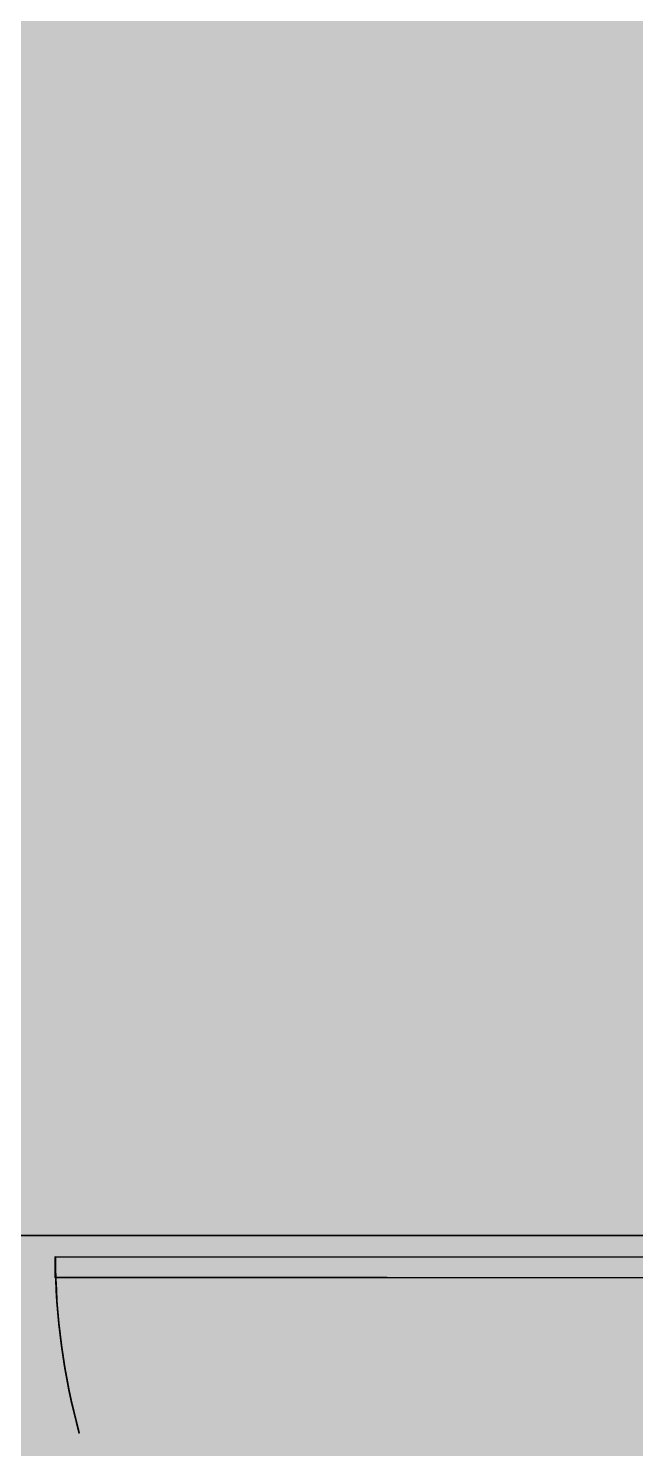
# Model space of a CAD drawing. Header units: millimetres. Extents: x -957 to 3394, y -3 to 3008.
# Drawn here: x 356.2 to 391.1, y 2123 to 2204.6 of the extents above; entities that cross this region are included whole.
import ezdxf

# ---------------------------------------------------------------- set-up
doc = ezdxf.new("R2010")
doc.units = ezdxf.units.MM
for name, color, linetype in [('HATCHES', 7, 'CONTINUOUS'), ('PDF_0', 7, 'CONTINUOUS'), ('PDF_BH_005_MASTERPLAN$0$I-', 7, 'CONTINUOUS'), ('PDF_BH_005_MASTERPLAN$0$I1', 7, 'CONTINUOUS')]:
    doc.layers.add(name, color=color, linetype=linetype)

msp = doc.modelspace()

# ---------------------------------------------------------------- hatches: boundary and pattern name
at = {"layer": 'HATCHES'}
msp.add_hatch(color=45, dxfattribs=at).paths.add_polyline_path([(101.349, 1953.613), (402.617, 1953.245), (401.836, 2235.748), (230.399, 2235.814), (230.399, 2642.271), (-792.433, 2642.271), (-792.434, 1950.296), (-508.803, 1950.295), (-508.803, 1618.414), (101.306, 1616.356)], flags=0)

# ---------------------------------------------------------------- linework, layer by layer
at = {"layer": 'PDF_0'}
msp.add_lwpolyline([(395.884, 2135.234), (337.489, 2135.234), (395.892, 2135.234)], dxfattribs=at)
at = {"layer": 'PDF_BH_005_MASTERPLAN$0$I-'}
for centre, radius, start, end in [((395.825, 2134.004), 38.121, 179.99986, 195.42097), ((395.825, 2134.007), 38.095, 179.95062, 195.37257)]:
    msp.add_arc(centre, radius, start, end, dxfattribs=at)
at = {"layer": 'PDF_BH_005_MASTERPLAN$0$I1'}
for points in [[(395.825, 2132.803), (357.704, 2132.803), (357.704, 2134.004), (395.825, 2134.004)], [(395.826, 2132.807), (357.729, 2132.839), (357.73, 2134.04), (395.827, 2134.007)]]:
    msp.add_lwpolyline(points, close=True, dxfattribs=at)

doc.saveas('drawing.dxf')
